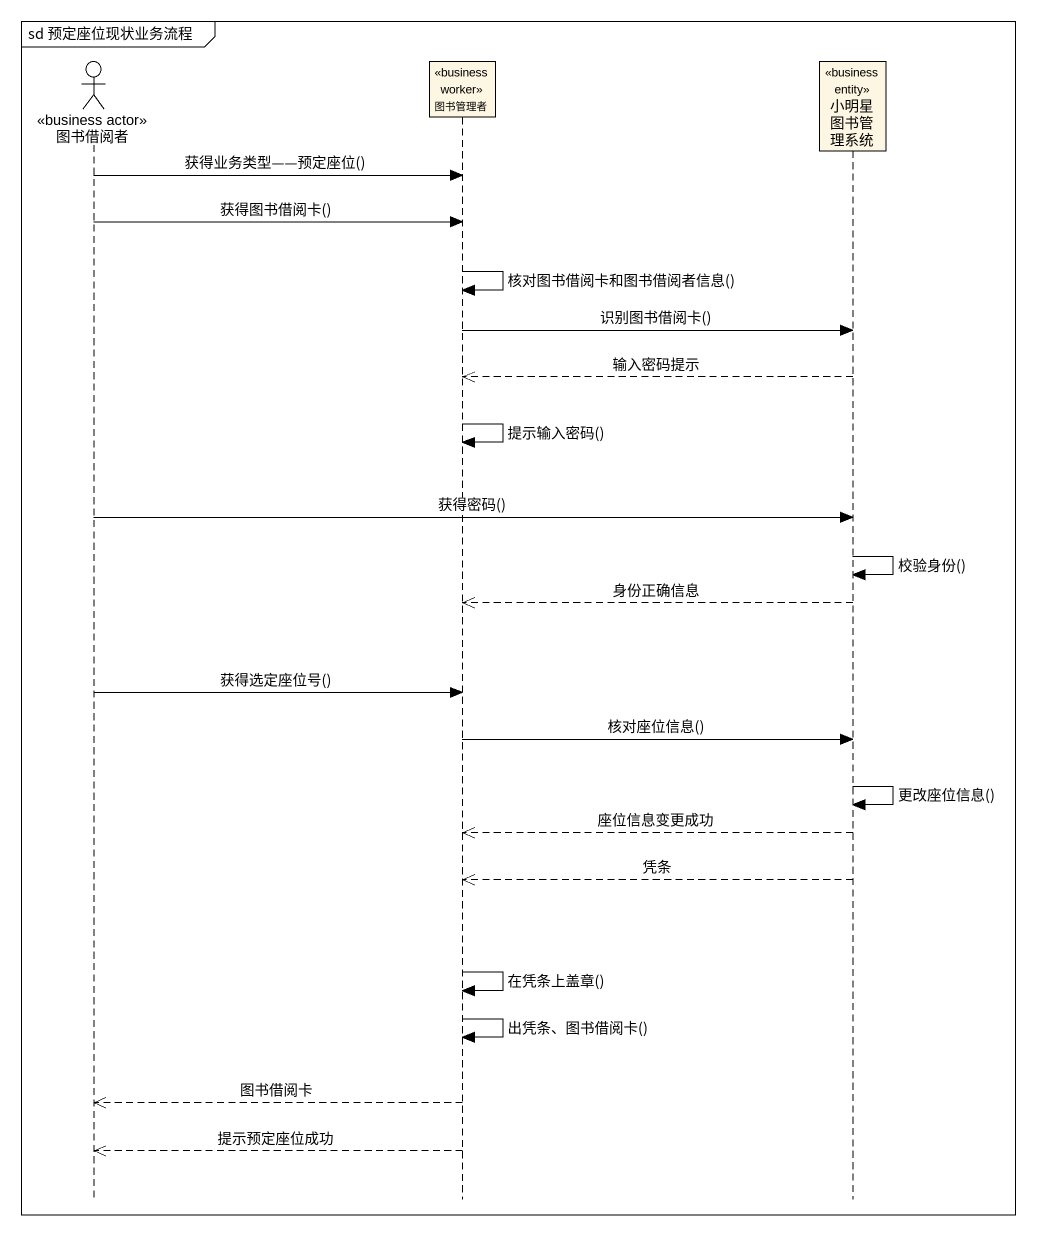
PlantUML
@startuml
mainframe sd 预定座位现状业务流程
hide footbox
actor 图书借阅者 <<business actor>>
participant 图书管理者 <<business worker>>
participant 小明星图书管理系统 <<business entity>>

图书借阅者 -> 图书管理者 : 获得业务类型——预定座位()
图书借阅者 -> 图书管理者 : 获得图书借阅卡()
图书管理者 -> 图书管理者 : 核对图书借阅卡和图书借阅者信息()
图书管理者 -> 小明星图书管理系统 : 识别图书借阅卡()
小明星图书管理系统 -->> 图书管理者 : 输入密码提示
图书管理者 -> 图书管理者 : 提示输入密码()
图书借阅者 -> 小明星图书管理系统 : 获得密码()
小明星图书管理系统 -> 小明星图书管理系统 : 校验身份()
小明星图书管理系统 -->> 图书管理者 : 身份正确信息
图书借阅者 -> 图书管理者 : 获得选定座位号()
图书管理者 -> 小明星图书管理系统 : 核对座位信息()
小明星图书管理系统 -> 小明星图书管理系统 : 更改座位信息()
小明星图书管理系统 -->> 图书管理者 : 座位信息变更成功
小明星图书管理系统 -->> 图书管理者 : 凭条
图书管理者 -> 图书管理者 : 在凭条上盖章()
图书管理者 -> 图书管理者 : 出凭条、图书借阅卡()
图书管理者 -->> 图书借阅者 : 图书借阅卡
图书管理者 -->> 图书借阅者 : 提示预定座位成功
@enduml
